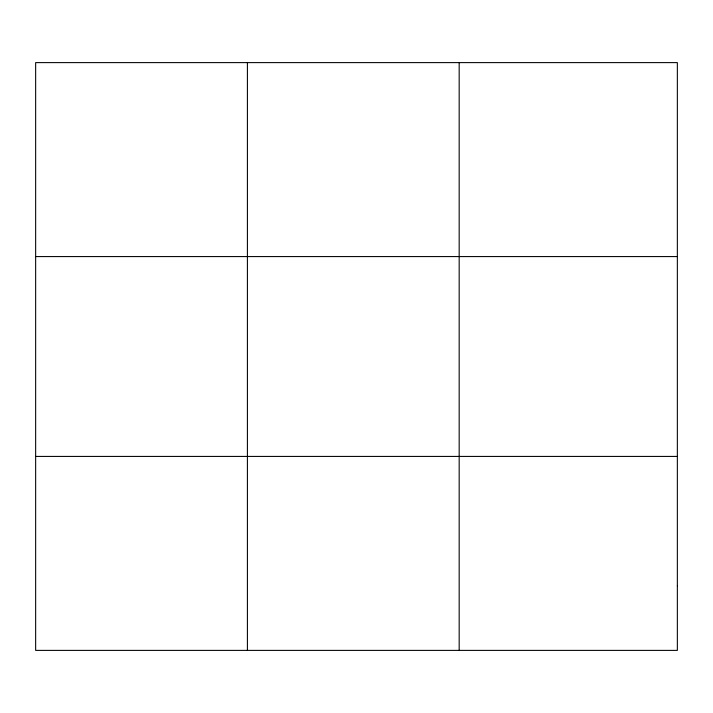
<?xml version="1.0" encoding="UTF-8"?>
<svg xmlns="http://www.w3.org/2000/svg" width="713" height="713" viewBox="0 0 713 713"><rect width="100%" height="100%" fill="white"/><g stroke="black" fill="none" stroke-linecap="round" stroke-linejoin="round"><path stroke-width="1.07" d="M247.411 650.39L247.411 62.61M459.172 650.39L459.172 62.61M35.65 256.573L677.35 256.573M35.65 456.427L677.35 456.427M677.35 585.738L677.35 650.39L35.65 650.39L35.65 62.61L677.35 62.61L677.35 585.738"/></g></svg>
